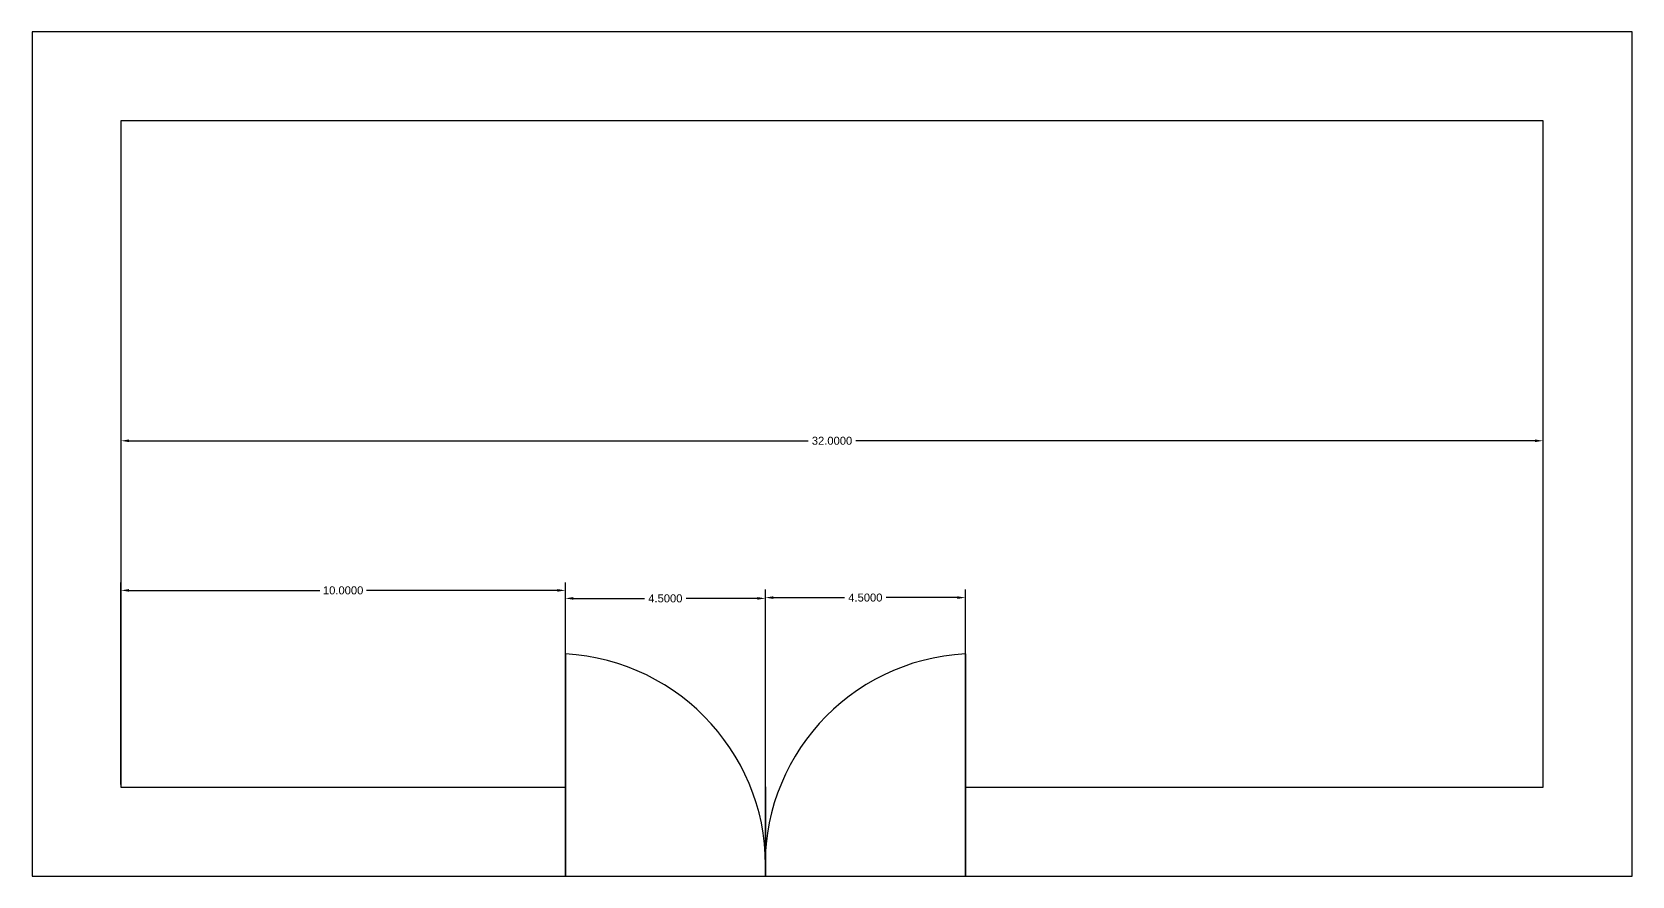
# Model space of a CAD drawing. Header units: millimetres. Extents: x 11 to 166, y 11 to 141.
# Drawn here: x 129.9 to 165.9, y 33.43 to 52.43 of the extents above; entities that cross this region are included whole.
import ezdxf

# ---------------------------------------------------------------- set-up
doc = ezdxf.new("R2010")
doc.units = ezdxf.units.MM
doc.header["$MEASUREMENT"] = 0
doc.layers.get('0').update_dxf_attribs({"true_color": 0xc2ced6})
doc.styles.get("Standard").update_dxf_attribs({"font": 'arial.ttf'})
doc.dimstyles.get("Standard").update_dxf_attribs({"dimtxt": 0.18, "dimasz": 0.18, "dimexe": 0.18, "dimexo": 0.0625, "dimgap": 0.09, "dimtad": 0, "dimtih": 1, "dimtoh": 1, "dimdec": 4, "dimzin": 0, "dimdsep": 46, "dimtxsty": 'Standard', "dimcen": 0.09, "dimadec": 0, "dimazin": 0, "dimtfac": 1, "dimtdec": 4, "dimtofl": 0, "dimtmove": 0, "dimatfit": 3, "dimfxl": 1, "dimtolj": 1, "dimtzin": 0, "dimarcsym": 0})

# ---------------------------------------------------------------- blocks, each defined once
blk = doc.blocks.new('*D6')
at = {"color": 0, "lineweight": -2, "transparency": 16777216}
for p, q in [((132.083, 43.229), (147.369, 43.229)), ((163.723, 43.229), (148.436, 43.229))]:
    blk.add_line(p, q, dxfattribs=at)
at = {"color": 0, "transparency": 16777216}
for points in [[(132.083, 43.259), (132.083, 43.199), (131.903, 43.229)], [(163.723, 43.259), (163.723, 43.199), (163.903, 43.229)]]:
    blk.add_solid(points, dxfattribs=at)
at = {"layer": 'Defpoints', "color": 0, "transparency": 16777216}
for p in [(131.903, 50.432), (163.903, 50.432), (131.903, 43.229)]:
    blk.add_point(p, dxfattribs=at)
at = {"color": 0, "transparency": 16777216, "insert": (147.903, 43.229), "char_height": 0.18, "attachment_point": 5}
blk.add_mtext('\\A1;32.0000', dxfattribs=at)
blk = doc.blocks.new('*D7')
at = {"color": 0, "lineweight": -2, "transparency": 16777216}
for p, q in [((146.403, 33.494), (146.403, 39.879)), ((146.583, 39.699), (148.186, 39.699)), ((150.723, 39.699), (149.12, 39.699)), ((150.903, 33.494), (150.903, 39.879))]:
    blk.add_line(p, q, dxfattribs=at)
at = {"color": 0, "transparency": 16777216}
for points in [[(146.583, 39.729), (146.583, 39.669), (146.403, 39.699)], [(150.723, 39.729), (150.723, 39.669), (150.903, 39.699)]]:
    blk.add_solid(points, dxfattribs=at)
at = {"layer": 'Defpoints', "color": 0, "transparency": 16777216}
for p in [(150.903, 39.699), (146.403, 33.432), (150.903, 33.432)]:
    blk.add_point(p, dxfattribs=at)
at = {"color": 0, "transparency": 16777216, "insert": (148.653, 39.699), "char_height": 0.18, "attachment_point": 5}
blk.add_mtext('\\A1;4.5000', dxfattribs=at)
blk = doc.blocks.new('*D8')
at = {"color": 0, "lineweight": -2, "transparency": 16777216}
for p, q in [((141.903, 33.494), (141.903, 39.861)), ((142.083, 39.681), (143.686, 39.681)), ((146.223, 39.681), (144.62, 39.681)), ((146.403, 33.494), (146.403, 39.861))]:
    blk.add_line(p, q, dxfattribs=at)
at = {"color": 0, "transparency": 16777216}
for points in [[(142.083, 39.711), (142.083, 39.651), (141.903, 39.681)], [(146.223, 39.711), (146.223, 39.651), (146.403, 39.681)]]:
    blk.add_solid(points, dxfattribs=at)
at = {"layer": 'Defpoints', "color": 0, "transparency": 16777216}
for p in [(146.403, 39.681), (141.903, 33.432), (146.403, 33.432)]:
    blk.add_point(p, dxfattribs=at)
at = {"color": 0, "transparency": 16777216, "insert": (144.153, 39.681), "char_height": 0.18, "attachment_point": 5}
blk.add_mtext('\\A1;4.5000', dxfattribs=at)
blk = doc.blocks.new('*D9')
at = {"color": 0, "lineweight": -2, "transparency": 16777216}
for p, q in [((131.903, 35.494), (131.903, 40.041)), ((141.903, 35.494), (141.903, 40.041)), ((132.083, 39.861), (136.378, 39.861)), ((141.723, 39.861), (137.427, 39.861))]:
    blk.add_line(p, q, dxfattribs=at)
at = {"color": 0, "transparency": 16777216}
for points in [[(132.083, 39.891), (132.083, 39.831), (131.903, 39.861)], [(141.723, 39.891), (141.723, 39.831), (141.903, 39.861)]]:
    blk.add_solid(points, dxfattribs=at)
at = {"layer": 'Defpoints', "color": 0, "transparency": 16777216}
for p in [(141.903, 39.861), (131.903, 35.432), (141.903, 35.432)]:
    blk.add_point(p, dxfattribs=at)
at = {"color": 0, "transparency": 16777216, "insert": (136.903, 39.861), "char_height": 0.18, "attachment_point": 5}
blk.add_mtext('\\A1;10.0000', dxfattribs=at)

msp = doc.modelspace()

# ---------------------------------------------------------------- linework, layer by layer
for p, q in [((165.90264, 52.4315), (129.90264, 52.4315)), ((129.90264, 52.4315), (129.90264, 33.4315)), ((165.90264, 33.4315), (165.90264, 52.4315)), ((163.90264, 50.4315), (131.90264, 50.4315)), ((131.90264, 50.4315), (131.90264, 35.4315)), ((163.90264, 35.4315), (163.90264, 50.4315)), ((141.90264, 33.4315), (141.90264, 38.4315)), ((141.90264, 38.4315), (141.90264, 33.4315)), ((150.90264, 33.4315), (150.90264, 38.4315)), ((150.90264, 38.4315), (150.90264, 33.4315)), ((131.90264, 35.4315), (141.90264, 35.4315)), ((131.90264, 35.4315), (135.10547, 35.4315)), ((146.40264, 35.4315), (146.40264, 33.4315)), ((150.90264, 35.4315), (163.90264, 35.4315)), ((146.40264, 33.9315), (146.40264, 33.4315)), ((129.90264, 33.4315), (135.10547, 33.4315)), ((131.90264, 33.4315), (141.90264, 33.4315)), ((141.90264, 33.4315), (150.90264, 33.4315)), ((150.90264, 33.4315), (165.90264, 33.4315))]:
    msp.add_line(p, q)
for centre, radius, start, end in [((141.63796, 33.6683), 4.77056, 357.15491, 86.819515), ((151.15264, 33.6815), 4.75657, 93.012788, 183.012788)]:
    msp.add_arc(centre, radius, start, end)
msp.add_point((146.40264, 35.4315))

# ---------------------------------------------------------------- dimensions: what is measured, and where the dimension line sits
dim = msp.add_linear_dim(base=(131.90264, 43.2288), p1=(163.90264, 50.4315), p2=(131.90264, 50.4315), dimstyle='Standard', override={"dimse1": 1, "dimse2": 1})
dim.commit()
dim.dimension.update_dxf_attribs({"geometry": '*D6', "text_midpoint": (147.90264, 43.2288)})
for base, p1, p2, picture, middle in [((141.90264, 39.86108), (131.90264, 35.4315), (141.90264, 35.4315), '*D9', (136.90264, 39.86108)), ((146.40264, 39.68108), (141.90264, 33.4315), (146.40264, 33.4315), '*D8', (144.15264, 39.68108)), ((150.90264, 39.69931), (146.40264, 33.4315), (150.90264, 33.4315), '*D7', (148.65264, 39.69931))]:
    dim = msp.add_linear_dim(base=base, p1=p1, p2=p2, dimstyle='Standard')
    dim.commit()
    dim.dimension.update_dxf_attribs({"geometry": picture, "text_midpoint": middle})

doc.saveas('drawing.dxf')
